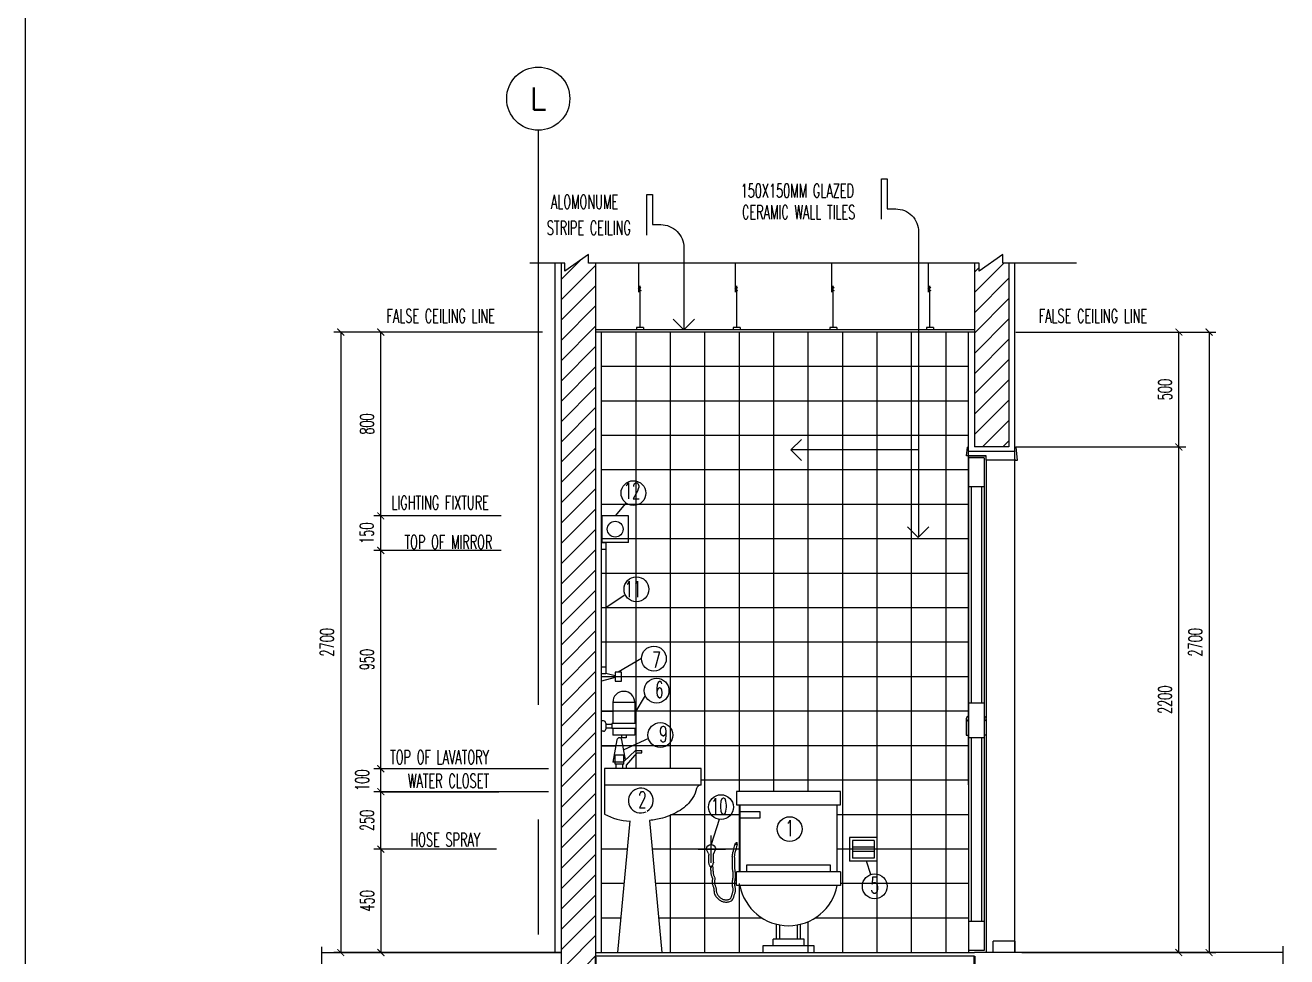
# Model space of a CAD drawing. Extents: x 417646.6 to 417675.4, y 43413.5 to 43433.4.
# Drawn here: x 417646.55 to 417652.05, y 43422.32 to 43426.37 of the extents above; entities that cross this region are included whole.
import ezdxf
from ezdxf.enums import TextEntityAlignment as Align

# ---------------------------------------------------------------- set-up
doc = ezdxf.new("R2010")
doc.units = 0
doc.header["$MEASUREMENT"] = 0
doc.header["$PDMODE"] = 3
doc.header["$PDSIZE"] = 0.1
for name, pattern in [('CENTER2', [1.125, 0.75, -0.125, 0.125, -0.125]), ('CENTERX2', [4, 2.5, -0.5, 0.5, -0.5]), ('DASHED', [0.75, 0.5, -0.25]), ('HIDDEN', [0.375, 0.25, -0.125]), ('HIDDEN2', [0.1875, 0.125, -0.0625])]:
    doc.linetypes.add(name, pattern=pattern)
doc.layers.get('0').update_dxf_attribs({"linetype": 'CONTINUOUS'})
doc.layers.get('DEFPOINTS').update_dxf_attribs({"linetype": 'CONTINUOUS'})
for name, color, linetype in [('2', 2, 'CONTINUOUS'), ('AX', 6, 'CONTINUOUS'), ('AX-CR', 2, 'CONTINUOUS'), ('AX-TXT', 4, 'CONTINUOUS'), ('AXES', 11, 'CENTERX2'), ('AXIS', 11, 'CENTER2'), ('DIM1', 2, 'CONTINUOUS'), ('Dimout', 4, 'CONTINUOUS'), ('DW', 7, 'CONTINUOUS'), ('ELE', 3, 'CONTINUOUS'), ('ELV', 7, 'CONTINUOUS'), ('FIX', 3, 'CONTINUOUS'), ('Hatch', 11, 'CONTINUOUS'), ('K-FUR', 3, 'CONTINUOUS'), ('Plaster', 7, 'CONTINUOUS'), ('SANI', 2, 'CONTINUOUS'), ('SETTING', 3, 'CONTINUOUS'), ('Tile', 5, 'CONTINUOUS'), ('TITLE', 6, 'CONTINUOUS'), ('TXT', 2, 'CONTINUOUS'), ('WALL', 6, 'CONTINUOUS'), ('WallPartition', 2, 'CONTINUOUS'), ('Windows', 9, 'CONTINUOUS')]:
    doc.layers.add(name, color=color, linetype=linetype)
doc.styles.add('ROMANS', font='ROMANS.shx', dxfattribs={"width": 0.6})
doc.dimstyles.new('R50', dxfattribs={"dimscale": 0, "dimtxt": 0.06, "dimasz": 0.03, "dimexe": 0.03, "dimexo": 0.03, "dimgap": 0.03, "dimtad": 1, "dimdec": 0, "dimlfac": 1000, "dimzin": 13, "dimdsep": 46, "dimtxsty": 'ROMANS', "dimblk": 'ARCHTICK', "dimcen": 0.09, "dimclrd": 4, "dimclre": 4, "dimclrt": 2, "dimadec": 0, "dimazin": 0, "dimtfac": 1, "dimtdec": 0, "dimtofl": 0, "dimtmove": 2, "dimatfit": 3, "dimldrblk": 'CLOSEDBLANK', "dimfxl": 0, "dimtolj": 1, "dimtzin": 0, "dimarcsym": 0})

# ---------------------------------------------------------------- blocks, each defined once
blk = doc.blocks.new('AXL')
at = {"layer": 'AX-CR'}
blk.add_circle((-350, 0), 350, dxfattribs=at)
at = {"layer": 'AX-TXT', "style": 'ROMANS'}
blk.add_attdef('AX', text='', height=250, dxfattribs=at).set_placement((-350, 0), align=Align.MIDDLE)
blk = doc.blocks.new('A$C54676CD1')
at = {"layer": 'AXIS', "linetype": 'CENTER2', "ltscale": 10}
for p, q in [((0.1153, 0.1709), (0.1153, 0.29)), ((0.1716, 0.2302), (0.0525, 0.2302))]:
    blk.add_line(p, q, dxfattribs=at)
at = {"layer": 'DIM1', "linetype": 'HIDDEN'}
for points in [[(0.1196, 0.156), (0.1183, 0.1482), (0.1175, 0.142), (0.117, 0.1369), (0.1167, 0.1328), (0.1165, 0.1294), (0.1164, 0.1262), (0.1161, 0.1231), (0.1155, 0.1198), (0.1146, 0.1167), (0.1135, 0.1137), (0.1124, 0.1111), (0.1114, 0.1087), (0.1105, 0.1066), (0.1099, 0.1048), (0.1094, 0.1033), (0.1092, 0.1022), (0.1092, 0.1011), (0.1093, 0.0997), (0.1095, 0.0979), (0.1099, 0.0957), (0.1104, 0.0932), (0.1108, 0.0902), (0.111, 0.0869), (0.1109, 0.0832), (0.1103, 0.0796), (0.1094, 0.0762), (0.1084, 0.0731), (0.1073, 0.0702), (0.1063, 0.0674), (0.1053, 0.0648), (0.1046, 0.0625), (0.104, 0.0602), (0.1036, 0.058), (0.1033, 0.0555), (0.1031, 0.0527), (0.1028, 0.0497), (0.1025, 0.0464), (0.102, 0.0428), (0.1012, 0.039), (0.1, 0.0351), (0.0983, 0.0312), (0.0963, 0.0275), (0.094, 0.0241), (0.0915, 0.0208), (0.0889, 0.0178), (0.0862, 0.0149), (0.0834, 0.0123), (0.0806, 0.01), (0.0778, 0.0079), (0.0749, 0.0061), (0.0719, 0.0045), (0.0689, 0.0032), (0.0658, 0.0022), (0.0627, 0.0014), (0.0595, 0.0008), (0.0563, 0.0004), (0.0529, 0.0001), (0.0494, 0), (0.0458, 0.0001), (0.042, 0.0004), (0.0382, 0.001), (0.0344, 0.0021), (0.0306, 0.0036), (0.0269, 0.0059), (0.0237, 0.0088), (0.0212, 0.012), (0.0194, 0.0153), (0.018, 0.0186), (0.0169, 0.0217), (0.016, 0.0246), (0.0152, 0.0273), (0.0145, 0.0298), (0.0137, 0.0322), (0.0128, 0.0347), (0.0119, 0.0374), (0.011, 0.0402), (0.0102, 0.0433), (0.0095, 0.0465), (0.0091, 0.05), (0.0089, 0.0537), (0.0092, 0.0573), (0.0097, 0.0607), (0.0103, 0.064), (0.011, 0.0671), (0.0116, 0.0702), (0.012, 0.0732), (0.0124, 0.0763), (0.0125, 0.0795), (0.0124, 0.0831), (0.012, 0.087), (0.0115, 0.0913), (0.0109, 0.0959), (0.0102, 0.1007), (0.0096, 0.1057), (0.0092, 0.1108), (0.009, 0.1161), (0.009, 0.1212), (0.0094, 0.1262), (0.0099, 0.1309), (0.0105, 0.1354), (0.0111, 0.1396), (0.0117, 0.1435), (0.0122, 0.1471), (0.0125, 0.1503), (0.0126, 0.1533), (0.0126, 0.1563), (0.0125, 0.1592), (0.0123, 0.1622), (0.012, 0.1652), (0.0118, 0.1684), (0.0116, 0.1717), (0.0115, 0.1752), (0.0116, 0.1787), (0.0118, 0.1822), (0.012, 0.1855), (0.0123, 0.1887), (0.0126, 0.1917), (0.0127, 0.1946), (0.0128, 0.1973), (0.0128, 0.1998), (0.0125, 0.2023), (0.0121, 0.2051), (0.0113, 0.2089), (0.0101, 0.214), (0.0085, 0.2207), (0.0062, 0.2293), (0.0034, 0.2403), (0, 0.254)], [(0.1097, 0.1576), (0.1084, 0.1496), (0.1076, 0.1431), (0.107, 0.1378), (0.1067, 0.1334), (0.1066, 0.1299), (0.1064, 0.127), (0.1062, 0.1244), (0.1057, 0.1221), (0.1051, 0.1197), (0.1042, 0.1174), (0.1032, 0.115), (0.1022, 0.1127), (0.1012, 0.1103), (0.1004, 0.1079), (0.0997, 0.1056), (0.0993, 0.1032), (0.0992, 0.1009), (0.0993, 0.0986), (0.0997, 0.0963), (0.1001, 0.0939), (0.1005, 0.0916), (0.1009, 0.0892), (0.101, 0.0867), (0.1009, 0.0842), (0.1005, 0.0817), (0.0998, 0.0791), (0.099, 0.0764), (0.098, 0.0737), (0.0969, 0.0709), (0.0959, 0.0681), (0.095, 0.0653), (0.0942, 0.0624), (0.0937, 0.0595), (0.0933, 0.0565), (0.0931, 0.0535), (0.0929, 0.0506), (0.0926, 0.0476), (0.0922, 0.0446), (0.0915, 0.0416), (0.0906, 0.0386), (0.0893, 0.0356), (0.0877, 0.0327), (0.0858, 0.0298), (0.0837, 0.0271), (0.0815, 0.0245), (0.0792, 0.0221), (0.0768, 0.0198), (0.0745, 0.0179), (0.0722, 0.0162), (0.0699, 0.0148), (0.0676, 0.0136), (0.0653, 0.0126), (0.063, 0.0118), (0.0605, 0.0112), (0.0579, 0.0107), (0.0552, 0.0103), (0.0523, 0.0101), (0.0493, 0.01), (0.0463, 0.0101), (0.0433, 0.0103), (0.0404, 0.0108), (0.0376, 0.0116), (0.0351, 0.0126), (0.0329, 0.0139), (0.0311, 0.0156), (0.0296, 0.0176), (0.0283, 0.0198), (0.0273, 0.0222), (0.0264, 0.0248), (0.0256, 0.0274), (0.0248, 0.0301), (0.024, 0.0328), (0.0232, 0.0354), (0.0223, 0.038), (0.0214, 0.0405), (0.0206, 0.043), (0.0199, 0.0456), (0.0194, 0.0482), (0.019, 0.0508), (0.019, 0.0535), (0.0192, 0.0562), (0.0196, 0.0591), (0.0201, 0.062), (0.0208, 0.0652), (0.0214, 0.0685), (0.022, 0.0719), (0.0223, 0.0756), (0.0225, 0.0795), (0.0223, 0.0837), (0.022, 0.088), (0.0214, 0.0926), (0.0208, 0.0972), (0.0201, 0.102), (0.0196, 0.1067), (0.0192, 0.1115), (0.019, 0.1162), (0.019, 0.1208), (0.0193, 0.1253), (0.0198, 0.1297), (0.0204, 0.134), (0.021, 0.1381), (0.0216, 0.1421), (0.0221, 0.146), (0.0225, 0.1497), (0.0226, 0.1532), (0.0226, 0.1565), (0.0225, 0.1598), (0.0222, 0.1629), (0.022, 0.166), (0.0217, 0.1691), (0.0216, 0.1721), (0.0215, 0.1752), (0.0216, 0.1783), (0.0217, 0.1815), (0.022, 0.1846), (0.0223, 0.1878), (0.0225, 0.191), (0.0227, 0.1942), (0.0228, 0.1973), (0.0227, 0.2004), (0.0225, 0.2035), (0.0219, 0.2069), (0.0211, 0.2111), (0.0199, 0.2163), (0.0182, 0.2231), (0.0159, 0.2318), (0.0131, 0.2428), (0.0097, 0.2564)]]:
    blk.add_lwpolyline(points, dxfattribs=at)
at = {"layer": 'DIM1'}
blk.add_circle((0.0046, 0.2544), 0.00364, dxfattribs=at)
at = {"layer": 'SETTING'}
for p, q in [((0.1037, 0.2112), (0.0958, 0.229)), ((0.1268, 0.2112), (0.1347, 0.229)), ((0.1053, 0.1733), (0.1053, 0.2039)), ((0.1067, 0.1648), (0.1058, 0.1685)), ((0.1089, 0.1585), (0.1067, 0.1648)), ((0.124, 0.1658), (0.1247, 0.1685)), ((0.1253, 0.1733), (0.1253, 0.2039)), ((0.1144, 0.1503), (0.1089, 0.1585)), ((0.1147, 0.1503), (0.1205, 0.1567)), ((0.1223, 0.1606), (0.1235, 0.1639))]:
    blk.add_line(p, q, dxfattribs=at)
for centre, radius, start, end in [((0.1153, 0.2302), 0.02, 4.7712, 175.2288), ((0.1013, 0.2314), 0.006, 175.2288, 203.9684), ((0.1292, 0.2314), 0.006, 336.0316, 4.7712), ((0.0873, 0.2039), 0.018, 0, 23.9684), ((0.0973, 0.206), 0.008, 0, 23.9684), ((0.1253, 0.1733), 0.02, 180, 193.7048), ((0.1046, 0.1705), 0.02, 340.7517, 346.2952), ((0.1053, 0.1733), 0.02, 346.2952, 0), ((0.1433, 0.2039), 0.018, 156.0316, 180), ((0.1333, 0.206), 0.008, 156.0316, 180), ((0.1034, 0.1672), 0.02, 328.3138, 340.7517)]:
    blk.add_arc(centre, radius, start, end, dxfattribs=at)
blk = doc.blocks.new('Fix')
at = {"layer": 'FIX'}
for p, q in [((-0.2122, 0.6428), (-0.2122, 0.3506)), ((-0.2122, 0.6136), (-0.1246, 0.6136)), ((-0.1246, 0.6136), (-0.1246, 0.5843)), ((0.2122, 0.3506), (0.2122, 0.6428)), ((-0.1246, 0.5843), (-0.2122, 0.5843)), ((-0.2268, 0.2922), (-0.2268, 0.3506)), ((0.2268, 0.3506), (-0.2268, 0.3506)), ((-0.183, 0.3798), (-0.183, 0.3506)), ((0.183, 0.3798), (-0.183, 0.3798)), ((0.183, 0.3506), (0.183, 0.3798)), ((0.2268, 0.3506), (0.2268, 0.2922)), ((0.2268, 0.2922), (-0.2268, 0.2922)), ((-0.052, 0.0584), (-0.052, 0.1232)), ((-0.0382, 0.0584), (-0.0382, 0.1203)), ((0.0382, 0.0584), (0.0382, 0.1203)), ((0.052, 0.0584), (0.052, 0.1232)), ((0.0674, 0.0584), (-0.0674, 0.0584)), ((-0.0674, 0.0292), (-0.0674, 0.0584)), ((0.0674, 0.0292), (0.0674, 0.0584))]:
    blk.add_line(p, q, dxfattribs=at)
for points in [[(0.2268, 0.6428), (0.2268, 0.7012), (-0.2268, 0.7012), (-0.2268, 0.6428)], [(0.1117, 0), (0.1117, 0.0292), (-0.1117, 0.0292), (-0.1117, 0)]]:
    blk.add_lwpolyline(points, close=True, dxfattribs=at)
blk.add_arc((0, 0.333), 0.2161, 190.8887, 349.1113, dxfattribs=at)
blk = doc.blocks.new('A$C24F356C9')
at = {"layer": 'SANI'}
for p, q in [((0, 0.1021), (0.12, 0.1021)), ((0, 0.1021), (0, 0)), ((0.0128, 0.0893), (0.1072, 0.0893)), ((0.0128, 0.0893), (0.0128, 0.0128)), ((0.0128, 0.0606), (0.1072, 0.0606)), ((0.1072, 0.0893), (0.1072, 0.0128)), ((0.12, 0.1021), (0.12, 0)), ((0, 0), (0.12, 0)), ((0.0128, 0.0414), (0.1072, 0.0414)), ((0.0128, 0.0128), (0.1072, 0.0128))]:
    blk.add_line(p, q, dxfattribs=at)
blk = doc.blocks.new('_ARCHTICK')
at = {"color": 0, "linetype": 'ByBlock', "const_width": 0.15}
blk.add_lwpolyline([(-0.5, -0.5), (0.5, 0.5)], dxfattribs=at)
blk = doc.blocks.new('*D56')
at = {"layer": 'DEFPOINTS', "color": 0}
for p in [(417648.1025, 43425.0397), (417647.9282, 43422.3397), (417648.1032, 43422.3397)]:
    blk.add_point(p, dxfattribs=at)
at = {"layer": 'Dimout', "color": 4, "lineweight": -2}
for p, q in [((417648.0725, 43425.0397), (417647.8982, 43425.0397)), ((417647.9282, 43425.0397), (417647.9282, 43422.3397)), ((417648.0732, 43422.3397), (417647.8982, 43422.3397))]:
    blk.add_line(p, q, dxfattribs=at)
at = {"layer": 'Dimout', "color": 4, "lineweight": -2, "xscale": 0.03, "yscale": 0.03, "zscale": 0.03}
for p, rotation in [((417647.9282, 43425.0397), 90), ((417647.9282, 43422.3397), 270)]:
    blk.add_blockref('_ARCHTICK', p, dxfattribs=dict(at, rotation=rotation))
at = {"layer": 'Dimout', "color": 2, "insert": (417647.8682, 43423.6897), "char_height": 0.06, "attachment_point": 5, "rotation": 90, "style": 'ROMANS'}
blk.add_mtext('\\A1;2700', dxfattribs=at)
blk = doc.blocks.new('_ClosedBlank')
at = {"color": 0, "linetype": 'ByBlock', "lineweight": -2}
for p, q in [((-1, 0.17), (0, 0)), ((-1, 0.17), (-1, -0.17)), ((0, 0), (-1, -0.17))]:
    blk.add_line(p, q, dxfattribs=at)
blk = doc.blocks.new('*D57')
at = {"layer": 'DEFPOINTS', "color": 0}
for p in [(417648.1025, 43424.0897), (417648.6563, 43424.0897), (417648.8623, 43423.1397)]:
    blk.add_point(p, dxfattribs=at)
at = {"layer": 'Dimout', "color": 4, "lineweight": -2}
for p, q in [((417648.6263, 43424.0897), (417648.0725, 43424.0897)), ((417648.1025, 43423.1397), (417648.1025, 43424.0897)), ((417648.8323, 43423.1397), (417648.0725, 43423.1397))]:
    blk.add_line(p, q, dxfattribs=at)
at = {"layer": 'Dimout', "color": 4, "lineweight": -2, "xscale": 0.03, "yscale": 0.03, "zscale": 0.03}
for p, rotation in [((417648.1025, 43424.0897), 90), ((417648.1025, 43423.1397), 270)]:
    blk.add_blockref('_ARCHTICK', p, dxfattribs=dict(at, rotation=rotation))
at = {"layer": 'Dimout', "color": 2, "insert": (417648.0425, 43423.6147), "char_height": 0.06, "attachment_point": 5, "rotation": 90, "style": 'ROMANS'}
blk.add_mtext('\\A1;950', dxfattribs=at)
blk = doc.blocks.new('*D58')
at = {"layer": 'DEFPOINTS', "color": 0}
for p in [(417648.1025, 43423.1397), (417648.8623, 43423.1397), (417648.8623, 43423.0397)]:
    blk.add_point(p, dxfattribs=at)
at = {"layer": 'Dimout', "color": 4, "lineweight": -2}
for p, q in [((417648.8323, 43423.1397), (417648.0725, 43423.1397)), ((417648.1025, 43423.0397), (417648.1025, 43423.1397)), ((417648.8323, 43423.0397), (417648.0725, 43423.0397))]:
    blk.add_line(p, q, dxfattribs=at)
at = {"layer": 'Dimout', "color": 4, "lineweight": -2, "xscale": 0.03, "yscale": 0.03, "zscale": 0.03}
for p, rotation in [((417648.1025, 43423.1397), 90), ((417648.1025, 43423.0397), 270)]:
    blk.add_blockref('_ARCHTICK', p, dxfattribs=dict(at, rotation=rotation))
at = {"layer": 'Dimout', "color": 2, "insert": (417648.0217, 43423.0897), "char_height": 0.06, "attachment_point": 5, "rotation": 90, "style": 'ROMANS'}
blk.add_mtext('\\A1;100', dxfattribs=at)
blk = doc.blocks.new('*D59')
at = {"layer": 'DEFPOINTS', "color": 0}
for p in [(417648.1025, 43423.0397), (417648.1025, 43423.0397), (417648.6363, 43422.7897)]:
    blk.add_point(p, dxfattribs=at)
at = {"layer": 'Dimout', "color": 4, "lineweight": -2}
for p, q in [((417648.1025, 43422.7897), (417648.1025, 43423.0397)), ((417648.6063, 43422.7897), (417648.0725, 43422.7897))]:
    blk.add_line(p, q, dxfattribs=at)
at = {"layer": 'Dimout', "color": 4, "lineweight": -2, "xscale": 0.03, "yscale": 0.03, "zscale": 0.03}
for p, rotation in [((417648.1025, 43423.0397), 90), ((417648.1025, 43422.7897), 270)]:
    blk.add_blockref('_ARCHTICK', p, dxfattribs=dict(at, rotation=rotation))
at = {"layer": 'Dimout', "color": 2, "insert": (417648.0425, 43422.9147), "char_height": 0.06, "attachment_point": 5, "rotation": 90, "style": 'ROMANS'}
blk.add_mtext('\\A1;250', dxfattribs=at)
blk = doc.blocks.new('*D60')
at = {"layer": 'DEFPOINTS', "color": 0}
for p in [(417648.1032, 43422.7897), (417648.1032, 43422.3397), (417648.6163, 43422.3397)]:
    blk.add_point(p, dxfattribs=at)
at = {"layer": 'Dimout', "color": 4, "lineweight": -2}
for p, q in [((417648.1032, 43422.7897), (417648.1032, 43422.3397)), ((417648.5863, 43422.3397), (417648.0732, 43422.3397))]:
    blk.add_line(p, q, dxfattribs=at)
at = {"layer": 'Dimout', "color": 4, "lineweight": -2, "xscale": 0.03, "yscale": 0.03, "zscale": 0.03}
for p, rotation in [((417648.1032, 43422.7897), 90), ((417648.1032, 43422.3397), 270)]:
    blk.add_blockref('_ARCHTICK', p, dxfattribs=dict(at, rotation=rotation))
at = {"layer": 'Dimout', "color": 2, "insert": (417648.0432, 43422.5647), "char_height": 0.06, "attachment_point": 5, "rotation": 90, "style": 'ROMANS'}
blk.add_mtext('\\A1;450', dxfattribs=at)
blk = doc.blocks.new('*D61')
at = {"layer": 'DEFPOINTS', "color": 0}
for p in [(417648.1025, 43425.0397), (417648.8363, 43425.0397), (417648.6563, 43424.2397)]:
    blk.add_point(p, dxfattribs=at)
at = {"layer": 'Dimout', "color": 4, "lineweight": -2}
for p, q in [((417648.8063, 43425.0397), (417648.0725, 43425.0397)), ((417648.1025, 43424.2397), (417648.1025, 43425.0397)), ((417648.6263, 43424.2397), (417648.0725, 43424.2397))]:
    blk.add_line(p, q, dxfattribs=at)
at = {"layer": 'Dimout', "color": 4, "lineweight": -2, "xscale": 0.03, "yscale": 0.03, "zscale": 0.03}
for p, rotation in [((417648.1025, 43425.0397), 90), ((417648.1025, 43424.2397), 270)]:
    blk.add_blockref('_ARCHTICK', p, dxfattribs=dict(at, rotation=rotation))
at = {"layer": 'Dimout', "color": 2, "insert": (417648.0425, 43424.6397), "char_height": 0.06, "attachment_point": 5, "rotation": 90, "style": 'ROMANS'}
blk.add_mtext('\\A1;800', dxfattribs=at)
blk = doc.blocks.new('*D62')
at = {"layer": 'DEFPOINTS', "color": 0}
for p in [(417648.1025, 43424.2397), (417648.6563, 43424.2397), (417648.6563, 43424.0897)]:
    blk.add_point(p, dxfattribs=at)
at = {"layer": 'Dimout', "color": 4, "lineweight": -2}
for p, q in [((417648.6263, 43424.2397), (417648.0725, 43424.2397)), ((417648.1025, 43424.0897), (417648.1025, 43424.2397)), ((417648.6263, 43424.0897), (417648.0725, 43424.0897))]:
    blk.add_line(p, q, dxfattribs=at)
at = {"layer": 'Dimout', "color": 4, "lineweight": -2, "xscale": 0.03, "yscale": 0.03, "zscale": 0.03}
for p, rotation in [((417648.1025, 43424.2397), 90), ((417648.1025, 43424.0897), 270)]:
    blk.add_blockref('_ARCHTICK', p, dxfattribs=dict(at, rotation=rotation))
at = {"layer": 'Dimout', "color": 2, "insert": (417648.0415, 43424.1647), "char_height": 0.06, "attachment_point": 5, "rotation": 90, "style": 'ROMANS'}
blk.add_mtext('\\A1;150', dxfattribs=at)
blk = doc.blocks.new('*D63')
at = {"layer": '2', "color": 4, "lineweight": -2}
for p, q in [((417650.8683, 43424.5397), (417651.6079, 43424.5397)), ((417651.5779, 43422.3397), (417651.5779, 43424.5397)), ((417650.8943, 43422.3397), (417651.6079, 43422.3397))]:
    blk.add_line(p, q, dxfattribs=at)
at = {"layer": 'DEFPOINTS', "color": 0}
for p in [(417650.8383, 43424.5397), (417651.5779, 43424.5397), (417650.8643, 43422.3397)]:
    blk.add_point(p, dxfattribs=at)
at = {"layer": '2', "color": 4, "lineweight": -2, "xscale": 0.03, "yscale": 0.03, "zscale": 0.03}
for p, rotation in [((417651.5779, 43424.5397), 90), ((417651.5779, 43422.3397), 270)]:
    blk.add_blockref('_ARCHTICK', p, dxfattribs=dict(at, rotation=rotation))
at = {"layer": '2', "color": 2, "insert": (417651.5179, 43423.4397), "char_height": 0.06, "attachment_point": 5, "rotation": 90, "style": 'ROMANS'}
blk.add_mtext('\\A1;2200', dxfattribs=at)
blk = doc.blocks.new('*D64')
at = {"layer": '2', "color": 4, "lineweight": -2}
for p, q in [((417650.8683, 43425.0397), (417651.6079, 43425.0397)), ((417651.5779, 43424.5397), (417651.5779, 43425.0397)), ((417650.8943, 43424.5397), (417651.6079, 43424.5397))]:
    blk.add_line(p, q, dxfattribs=at)
at = {"layer": 'DEFPOINTS', "color": 0}
for p in [(417650.8383, 43425.0397), (417651.5779, 43425.0397), (417650.8643, 43424.5397)]:
    blk.add_point(p, dxfattribs=at)
at = {"layer": '2', "color": 4, "lineweight": -2, "xscale": 0.03, "yscale": 0.03, "zscale": 0.03}
for p, rotation in [((417651.5779, 43425.0397), 90), ((417651.5779, 43424.5397), 270)]:
    blk.add_blockref('_ARCHTICK', p, dxfattribs=dict(at, rotation=rotation))
at = {"layer": '2', "color": 2, "insert": (417651.5179, 43424.7897), "char_height": 0.06, "attachment_point": 5, "rotation": 90, "style": 'ROMANS'}
blk.add_mtext('\\A1;500', dxfattribs=at)
blk = doc.blocks.new('*D65')
at = {"layer": '2', "color": 4, "lineweight": -2}
for p, q in [((417651.6079, 43425.0397), (417651.7397, 43425.0397)), ((417651.7097, 43425.0397), (417651.7097, 43422.3397)), ((417651.6079, 43422.3397), (417651.7397, 43422.3397))]:
    blk.add_line(p, q, dxfattribs=at)
at = {"layer": 'DEFPOINTS', "color": 0}
for p in [(417651.5779, 43425.0397), (417651.5779, 43422.3397), (417651.7097, 43422.3397)]:
    blk.add_point(p, dxfattribs=at)
at = {"layer": '2', "color": 4, "lineweight": -2, "xscale": 0.03, "yscale": 0.03, "zscale": 0.03}
for p, rotation in [((417651.7097, 43425.0397), 90), ((417651.7097, 43422.3397), 270)]:
    blk.add_blockref('_ARCHTICK', p, dxfattribs=dict(at, rotation=rotation))
at = {"layer": '2', "color": 2, "insert": (417651.6497, 43423.6897), "char_height": 0.06, "attachment_point": 5, "rotation": 90, "style": 'ROMANS'}
blk.add_mtext('\\A1;2700', dxfattribs=at)
blk = doc.blocks.new('GAN')
for p, q in [((-0.0212, 0.1644), (-0.0212, 0.29)), ((-0.0155, 0.01), (-0.0155, 0.1918)), ((0, 0.01), (-0.031, 0.01)), ((-0.031, 0.01), (-0.031, 0)), ((0, 0.01), (0, 0))]:
    blk.add_line(p, q)
blk.add_lwpolyline([(-0.0118, 0.184), (-0.024, 0.1754), (-0.0113, 0.1703)])
blk = doc.blocks.new('walling')
at = {"layer": 'ELV'}
blk.add_line((0.1363, -1.1797), (-0.4198, -1.1797), dxfattribs=at)
blk.add_lwpolyline([(-0.025, -0.176), (-0.025, 0), (0, 0), (0, -0.1306), (0.0363, -0.1306, -0.414214), (0.1363, -0.2306), (0.1363, -1.5582)], format="xyb", dxfattribs=at)
at = {"layer": 'WALL'}
for p, q in [((-0.4198, -1.1797), (-0.3736, -1.1334)), ((-0.4198, -1.1797), (-0.3736, -1.2259)), ((0.1345, -1.56), (0.0882, -1.5137)), ((0.1345, -1.56), (0.1808, -1.5137))]:
    blk.add_line(p, q, dxfattribs=at)
at = {"layer": 'TXT', "style": 'ROMANS', "width": 0.6}
for s, p in [('150X150MM GLAZED', (-0.639, -0.0816)), ('CERAMIC WALL TILES', (-0.6331, -0.1746))]:
    blk.add_text(s, height=0.06, dxfattribs=at).set_placement(p)
blk = doc.blocks.new('ceil')
at = {"layer": 'ELV'}
blk.add_lwpolyline([(-0.1613, 0.4121), (-0.1613, 0.5881), (-0.1363, 0.5881), (-0.1363, 0.4575), (-0.1, 0.4575, -0.414214), (0, 0.3575), (0, 0)], format="xyb", dxfattribs=at)
at = {"layer": 'WALL'}
blk.add_lwpolyline([(0.0463, 0.0463), (0, 0), (-0.0463, 0.0463)], dxfattribs=at)
at = {"layer": 'TXT', "style": 'ROMANS', "width": 0.6}
for s, p in [('ALOMONUME', (-0.5788, 0.5268)), (' STRIPE CEILING', (-0.6209, 0.4135))]:
    blk.add_text(s, height=0.06, dxfattribs=at).set_placement(p)

msp = doc.modelspace()

# ---------------------------------------------------------------- hatches: boundary and pattern name
at = {"layer": 'Hatch'}
h = msp.add_hatch(dxfattribs=at)
h.set_pattern_fill('ANSI31', color=256, scale=0.5, style=0)
h.set_pattern_definition([(45, (-141.40873, -81.0349), (-0.044194173824, 0.044194173824), [])])
h.paths.add_polyline_path([(417650.8383, 43425.3397), (417650.8119, 43425.3397), (417650.8119, 43425.3769), (417650.7089, 43425.3041), (417650.7089, 43425.3397), (417650.6883, 43425.3397), (417650.6883, 43424.5397), (417650.8383, 43424.5397)])
h.paths.add_polyline_path([(417649.0383, 43425.3397), (417649.0075, 43425.3397), (417649.0075, 43425.3769), (417648.9045, 43425.3041), (417648.9045, 43425.3397), (417648.8883, 43425.3397), (417648.8883, 43422.2847), (417648.8887, 43422.2847), (417649.0383, 43422.2847), (417649.0383, 43422.3197)])

# ---------------------------------------------------------------- linework, layer by layer
for p, q in [((417650.6883, 43425.0497), (417649.0383, 43425.0497)), ((417650.6883, 43425.0397), (417649.0383, 43425.0397))]:
    msp.add_line(p, q)
at = {"layer": '2'}
for p, q in [((417649.066, 43424.1918), (417649.0643, 43424.1918)), ((417649.1234, 43423.5371), (417649.0643, 43423.52)), ((417649.1234, 43423.5436), (417649.0824, 43423.5546)), ((417649.1128, 43423.3898), (417649.0643, 43423.3898)), ((417649.1257, 43423.2398), (417649.0643, 43423.2398)), ((417650.7701, 43422.3397), (417650.7701, 43422.3897)), ((417650.8643, 43422.3897), (417650.7701, 43422.3897)), ((417650.8643, 43422.3897), (417650.8643, 43422.3397)), ((417648.8883, 43422.3397), (417648.5045, 43422.3397))]:
    msp.add_line(p, q, dxfattribs=at)
at = {"layer": 'AXES'}
msp.add_line((417648.7883, 43425.918), (417648.7883, 43421.4641), dxfattribs=at)
at = {"layer": 'AXIS'}
msp.add_line((417648.1025, 43423.0397), (417648.6163, 43423.0397), dxfattribs=at)
at = {"layer": 'DW'}
for p, q in [((417649.1678, 43424.2931), (417649.1235, 43424.2398)), ((417649.1624, 43423.8928), (417649.0824, 43423.84)), ((417649.2539, 43423.4586), (417649.2087, 43423.3826)), ((417649.268, 43423.2716), (417649.1608, 43423.2217)), ((417649.5755, 43422.9194), (417649.541, 43422.8097)), ((417650.2368, 43422.6793), (417650.2175, 43422.7377))]:
    msp.add_line(p, q, dxfattribs=at)
at = {"layer": 'ELE'}
msp.add_line((417649.238, 43423.6189), (417649.1368, 43423.5595), dxfattribs=at)
msp.add_lwpolyline([(417651.1323, 43425.3397), (417650.8119, 43425.3397), (417650.8119, 43425.3769), (417650.7089, 43425.3041), (417650.7089, 43425.3397), (417649.0075, 43425.3397), (417649.0075, 43425.3769), (417648.9045, 43425.3041), (417648.9045, 43425.3397), (417648.751, 43425.3397)], dxfattribs=at)
at = {"layer": 'FIX'}
msp.add_lwpolyline([(417649.1234, 43423.52), (417649.1502, 43423.52), (417649.1502, 43423.5595), (417649.1234, 43423.5595)], close=True, dxfattribs=at)
at = {"layer": 'FIX', "color": 2}
for centre in [(417649.203, 43424.339), (417649.2158, 43423.9205), (417649.2919, 43423.6189), (417649.3036, 43423.4795), (417649.32, 43423.2862), (417649.5843, 43422.9726), (417649.8834, 43422.8767), (417650.2537, 43422.628)]:
    msp.add_circle(centre, 0.054, dxfattribs=at)
msp.add_arc((417649.2348, 43423.001), 0.054, 301.6669, 296.287, dxfattribs=at)
at = {"layer": 'Plaster'}
for p, q in [((417648.8623, 43422.3397), (417648.8623, 43425.3397)), ((417650.8643, 43422.3397), (417650.8643, 43425.3397)), ((417649.0643, 43422.3397), (417649.0643, 43425.0397)), ((417650.6623, 43423.0698), (417650.6623, 43425.0397)), ((417650.6623, 43424.5014), (417650.7387, 43424.5014)), ((417647.8439, 43422.3397), (417648.8883, 43422.3397)), ((417649.0383, 43422.3397), (417650.6883, 43422.3397)), ((417649.0383, 43422.3248), (417650.6883, 43422.3248)), ((417652.0314, 43422.3397), (417650.6883, 43422.3397))]:
    msp.add_line(p, q, dxfattribs=at)
at = {"layer": 'SANI'}
for p, q in [((417649.066, 43424.1247), (417649.066, 43424.2398)), ((417649.1811, 43424.2398), (417649.066, 43424.2398)), ((417649.1811, 43424.1247), (417649.1811, 43424.2398)), ((417649.0824, 43424.1222), (417649.0643, 43424.1222)), ((417649.0824, 43424.0934), (417649.0643, 43424.0934)), ((417649.1811, 43424.1247), (417649.066, 43424.1247)), ((417649.0824, 43424.1222), (417649.0824, 43423.5525)), ((417649.0824, 43423.5812), (417649.0643, 43423.5812)), ((417649.0824, 43423.5525), (417649.0643, 43423.5525)), ((417649.2087, 43423.4281), (417649.1128, 43423.4281)), ((417649.1128, 43423.4281), (417649.1128, 43423.3371)), ((417649.2087, 43423.4281), (417649.2087, 43423.3371)), ((417649.0728, 43423.3474), (417649.0671, 43423.3474)), ((417649.0824, 43423.3378), (417649.0824, 43423.3124)), ((417649.109, 43423.3319), (417649.0824, 43423.3319)), ((417649.109, 43423.3166), (417649.0824, 43423.3166)), ((417649.2126, 43423.3371), (417649.109, 43423.3371)), ((417649.109, 43423.3371), (417649.109, 43423.3141)), ((417649.2126, 43423.3141), (417649.109, 43423.3141)), ((417649.1128, 43423.3141), (417649.1128, 43423.2857)), ((417649.2087, 43423.3141), (417649.2087, 43423.2857)), ((417649.2126, 43423.3371), (417649.2126, 43423.3141)), ((417649.0728, 43423.3029), (417649.0671, 43423.3029)), ((417649.2087, 43423.2857), (417649.1128, 43423.2857)), ((417649.1303, 43423.2651), (417649.1128, 43423.1689)), ((417649.1502, 43423.2857), (417649.1502, 43423.2742)), ((417649.1713, 43423.2742), (417649.1502, 43423.2742)), ((417649.1687, 43423.1784), (417649.1529, 43423.2651)), ((417649.1713, 43423.2857), (417649.1713, 43423.2742)), ((417649.2117, 43423.2196), (417649.1615, 43423.1715)), ((417649.1726, 43423.1554), (417649.2192, 43423.2086)), ((417649.2117, 43423.2196), (417649.2388, 43423.2196)), ((417649.2192, 43423.2086), (417649.2388, 43423.2086)), ((417649.2388, 43423.2086), (417649.2388, 43423.2196)), ((417649.1615, 43423.1689), (417649.1128, 43423.1689)), ((417649.1231, 43423.1601), (417649.1231, 43423.1985)), ((417649.1279, 43423.1401), (417649.1279, 43423.1601)), ((417649.1567, 43423.1401), (417649.1567, 43423.1602)), ((417649.1615, 43423.1602), (417649.1615, 43423.1985)), ((417649.1727, 43423.1401), (417649.1726, 43423.1554)), ((417649.4979, 43423.1291), (417649.4979, 43423.1401))]:
    msp.add_line(p, q, dxfattribs=at)
at = {"layer": 'SANI', "linetype": 'Continuous'}
for p, q in [((417649.0771, 43423.1401), (417649.0771, 43422.9424)), ((417649.4979, 43423.1401), (417649.0771, 43423.1401)), ((417649.4979, 43423.0682), (417649.4979, 43423.1398)), ((417649.4979, 43423.0682), (417649.0771, 43423.0682)), ((417649.187, 43422.9122), (417649.1331, 43422.3398)), ((417649.2725, 43422.9145), (417649.3266, 43422.3398))]:
    msp.add_line(p, q, dxfattribs=at)
at = {"layer": 'SANI', "linetype": 'DASHED'}
msp.add_lwpolyline([(417649.1615, 43423.1985), (417649.1231, 43423.1985)], dxfattribs=at)
msp.add_lwpolyline([(417649.1615, 43423.1602), (417649.1231, 43423.1601, 0.499277)], format="xyb", dxfattribs=at)
at = {"layer": 'SANI', "linetype": 'Continuous'}
msp.add_lwpolyline([(417649.4963, 43423.0683, 0.355712), (417649.4773, 43423.0532, -0.103437), (417649.462, 43423.0139, -0.107169), (417649.4058, 43422.9585, -0.077294), (417649.3292, 43422.9251, -0.037007), (417649.2725, 43422.9145, -0.037007)], format="xyb", dxfattribs=at)
at = {"layer": 'SANI'}
msp.add_circle((417649.1235, 43424.1822), 0.0344, dxfattribs=at)
for centre, radius, start, end in [((417649.1608, 43423.4281), 0.0479, 0, 180), ((417649.0728, 43423.3378), 0.00959, 0, 90), ((417649.0728, 43423.3124), 0.00959, 270, 0), ((417649.1416, 43423.2629), 0.0115, 9.5273, 170.4727)]:
    msp.add_arc(centre, radius, start, end, dxfattribs=at)
at = {"layer": 'SANI', "linetype": 'Continuous'}
msp.add_arc((417649.1932, 43423.149), 0.237, 240.6758, 268.5004, dxfattribs=at)
at = {"layer": 'Tile'}
for p, q in [((417649.2143, 43423.1401), (417649.2143, 43425.0397)), ((417649.3643, 43423.1401), (417649.3643, 43425.0397)), ((417649.5143, 43422.3397), (417649.5143, 43425.0397)), ((417649.6643, 43423.041), (417649.6643, 43425.0397)), ((417649.8143, 43423.041), (417649.8143, 43425.0397)), ((417649.9643, 43423.041), (417649.9643, 43425.0397)), ((417650.1143, 43422.3397), (417650.1143, 43425.0397)), ((417650.2643, 43422.3397), (417650.2643, 43425.0397)), ((417650.4143, 43422.3397), (417650.4143, 43425.0397)), ((417650.5643, 43422.3397), (417650.5643, 43425.0397)), ((417650.6623, 43424.8897), (417649.0643, 43424.8897)), ((417650.6623, 43424.7397), (417649.0643, 43424.7397)), ((417650.6623, 43424.5897), (417649.0643, 43424.5897)), ((417650.6623, 43424.4397), (417649.0643, 43424.4397)), ((417650.6623, 43424.2897), (417649.0643, 43424.2897)), ((417649.0643, 43424.1922), (417649.066, 43424.1922)), ((417649.0643, 43424.1918), (417649.066, 43424.1918)), ((417649.0643, 43424.1918), (417649.066, 43424.1918)), ((417650.6623, 43424.1397), (417649.0643, 43424.1397)), ((417650.6623, 43423.9897), (417649.0643, 43423.9897)), ((417650.6623, 43423.8397), (417649.0643, 43423.8397)), ((417650.6623, 43423.6897), (417649.0643, 43423.6897)), ((417650.6623, 43423.5397), (417649.0643, 43423.5397)), ((417649.0643, 43423.3898), (417649.1128, 43423.3898)), ((417650.6623, 43423.3897), (417649.0643, 43423.3897)), ((417649.0643, 43423.2398), (417649.1257, 43423.2398)), ((417650.6623, 43423.2397), (417649.0643, 43423.2397)), ((417650.6623, 43423.0897), (417649.4979, 43423.0897)), ((417649.2143, 43422.9511), (417649.2143, 43422.9526)), ((417649.3643, 43422.3397), (417649.3643, 43422.9397)), ((417649.6662, 43422.9397), (417649.3643, 43422.9397)), ((417649.6643, 43422.6904), (417649.6643, 43422.9825)), ((417650.6623, 43422.9397), (417650.0907, 43422.9397)), ((417649.1755, 43422.7897), (417649.0643, 43422.7897)), ((417649.6662, 43422.7897), (417649.2842, 43422.7897)), ((417650.6623, 43422.7897), (417650.0907, 43422.7897)), ((417649.1613, 43422.6397), (417649.0643, 43422.6397)), ((417649.6516, 43422.6397), (417649.2983, 43422.6397)), ((417649.6643, 43422.3397), (417649.6643, 43422.6397)), ((417650.6623, 43422.6397), (417650.1053, 43422.6397)), ((417649.1472, 43422.4897), (417649.0643, 43422.4897)), ((417649.7634, 43422.4897), (417649.3125, 43422.4897)), ((417650.6623, 43422.4897), (417649.9934, 43422.4897)), ((417649.9643, 43422.3397), (417649.9643, 43422.4744))]:
    msp.add_line(p, q, dxfattribs=at)
at = {"layer": 'TITLE'}
msp.add_line((417646.5542, 43433.42), (417646.5542, 43413.495), dxfattribs=at)
at = {"layer": 'WALL'}
for p, q in [((417648.8883, 43425.3397), (417648.8883, 43422.2847)), ((417649.0383, 43425.3397), (417649.0383, 43422.2847)), ((417650.6883, 43425.3397), (417650.6883, 43424.5397)), ((417650.8383, 43425.3397), (417650.8383, 43424.5397)), ((417650.8383, 43424.5397), (417650.6883, 43424.5397))]:
    msp.add_line(p, q, dxfattribs=at)
at = {"layer": 'WallPartition', "linetype": 'HIDDEN2', "const_width": 0.01}
for points in [[(417649.0383, 43422.2297), (417650.6883, 43422.2347), (417650.6882, 43422.3247)], [(417649.0383, 43422.2297), (417649.0383, 43422.3197)]]:
    msp.add_lwpolyline(points, dxfattribs=at)
at = {"layer": 'Windows'}
for p, q in [((417650.6532, 43424.5014), (417650.6577, 43424.5384)), ((417650.6623, 43424.5384), (417650.6577, 43424.5384)), ((417650.8643, 43424.5384), (417650.8689, 43424.5384)), ((417650.8757, 43424.4828), (417650.8689, 43424.5384)), ((417650.7387, 43424.5014), (417650.6532, 43424.5014)), ((417650.8643, 43424.5201), (417650.6623, 43424.5201)), ((417650.7296, 43424.4921), (417650.6623, 43424.4921)), ((417650.6623, 43424.4921), (417650.6623, 43422.3397)), ((417650.7296, 43424.4921), (417650.7296, 43422.349)), ((417650.7387, 43424.4828), (417650.7387, 43424.5014)), ((417650.8683, 43424.4828), (417650.7387, 43424.4828)), ((417650.7387, 43424.4828), (417650.7387, 43423.3615)), ((417650.8643, 43424.4828), (417650.8757, 43424.4828)), ((417650.7296, 43424.3668), (417650.6623, 43424.3668)), ((417650.6734, 43424.3668), (417650.6734, 43423.4252)), ((417650.7185, 43424.3668), (417650.7185, 43423.4252)), ((417650.7296, 43423.4252), (417650.6623, 43423.4252)), ((417650.6524, 43423.3577), (417650.6524, 43423.285)), ((417650.7395, 43423.3577), (417650.7395, 43423.285)), ((417650.6524, 43423.285), (417650.6623, 43423.285)), ((417650.7296, 43423.2741), (417650.6623, 43423.2741)), ((417650.6734, 43423.2741), (417650.6734, 43422.4744)), ((417650.7185, 43423.2741), (417650.7185, 43422.4744)), ((417650.7395, 43423.285), (417650.7296, 43423.285)), ((417650.7387, 43423.285), (417650.7387, 43422.3397)), ((417650.7296, 43422.4744), (417650.6623, 43422.4744)), ((417650.7296, 43422.349), (417650.6623, 43422.349))]:
    msp.add_line(p, q, dxfattribs=at)
for points in [[(417647.8439, 43422.364), (417647.8439, 43422.235), (417647.8665, 43422.235), (417647.8274, 43422.2025), (417647.8439, 43422.2025), (417647.8439, 43422.0677)], [(417652.0314, 43422.3669), (417652.0314, 43422.2378), (417652.0089, 43422.2378), (417652.048, 43422.2054), (417652.0314, 43422.2054), (417652.0314, 43422.0706)]]:
    msp.add_lwpolyline(points, dxfattribs=at)
for centre, start, end in [((417650.6623, 43423.3577), 90, 270), ((417650.7296, 43423.3577), 270, 90)]:
    msp.add_arc(centre, 0.00989, start, end, dxfattribs=at)

# ---------------------------------------------------------------- block references
for p in [(417649.2471, 43425.0497), (417649.6679, 43425.0497), (417650.0887, 43425.0497), (417650.5095, 43425.0497)]:
    msp.add_blockref('GAN', p)
at = {"layer": 'AX', "xscale": 0.0003928571428904044, "yscale": 0.0003928571200231101, "zscale": 0.0003928571242306922}
msp.add_blockref('AXL', (417648.9258, 43426.0555), dxfattribs=at).add_auto_attribs({'AX': 'L'})
at = {"layer": 'K-FUR'}
msp.add_blockref('ceil', (417649.4221, 43425.0497), dxfattribs=at)
at = {"layer": 'Plaster', "xscale": -1}
msp.add_blockref('A$C24F356C9', (417650.2634, 43422.7377), dxfattribs=at)
at = {"layer": 'Tile'}
msp.add_blockref('Fix', (417649.8784, 43422.3397), dxfattribs=at)
at = {"layer": 'Tile', "xscale": -1}
msp.add_blockref('A$C54676CD1', (417649.6563, 43422.5595), dxfattribs=at)
at = {"layer": 'WALL'}
msp.add_blockref('walling', (417650.3085, 43425.7064), dxfattribs=at)

# ---------------------------------------------------------------- texts
at = {"layer": 'TXT', "style": 'ROMANS', "width": 0.6}
for s, height, p in [('FALSE CEILING LINE', 0.06, (417648.1276, 43425.08)), ('FALSE CEILING LINE', 0.06, (417650.9678, 43425.08)), ('12', 0.07, (417649.1609, 43424.3144)), ('LIGHTING FIXTURE', 0.06, (417648.1488, 43424.2675)), ('TOP OF MIRROR', 0.06, (417648.2059, 43424.096)), ('11', 0.07, (417649.165, 43423.8864)), ('7', 0.07, (417649.2851, 43423.5789)), ('6', 0.07, (417649.2977, 43423.4486)), ('9', 0.07, (417649.3156, 43423.2553)), ('TOP OF LAVATORY', 0.06, (417648.1431, 43423.16)), (' WATER CLOSET', 0.06, (417648.1961, 43423.0572)), ('2', 0.07, (417649.2237, 43422.9701)), ('10', 0.07, (417649.5408, 43422.9417)), ('1', 0.07, (417649.8651, 43422.8458)), ('HOSE SPRAY', 0.06, (417648.2314, 43422.8007)), ('5', 0.07, (417650.2351, 43422.5972))]:
    msp.add_text(s, height=height, dxfattribs=at).set_placement(p)

# ---------------------------------------------------------------- dimensions: what is measured, and where the dimension line sits
at = {"layer": '2'}
for base, p1, p2, picture, middle in [((417651.5779, 43425.0397), (417650.8643, 43424.5397), (417650.8383, 43425.0397), '*D64', (417651.5179, 43424.7897)), ((417651.7097, 43422.3397), (417651.5779, 43425.0397), (417651.5779, 43422.3397), '*D65', (417651.6497, 43423.6897)), ((417651.5779, 43424.5397), (417650.8643, 43422.3397), (417650.8383, 43424.5397), '*D63', (417651.5179, 43423.4397))]:
    dim = msp.add_linear_dim(base=base, p1=p1, p2=p2, angle=90, dimstyle='R50', override={"dimscale": 1}, dxfattribs=at)
    dim.commit()
    dim.dimension.update_dxf_attribs({"geometry": picture, "text_midpoint": middle})
at = {"layer": 'Dimout'}
for base, p1, p2, picture, middle in [((417647.9282, 43422.3397), (417648.1025, 43425.0397), (417648.1032, 43422.3397), '*D56', (417647.8682, 43423.6897)), ((417648.1025, 43425.0397), (417648.6563, 43424.2397), (417648.8363, 43425.0397), '*D61', (417648.0425, 43424.6397)), ((417648.1025, 43424.0897), (417648.8623, 43423.1397), (417648.6563, 43424.0897), '*D57', (417648.0425, 43423.6147)), ((417648.1025, 43423.0397), (417648.6363, 43422.7897), (417648.1025, 43423.0397), '*D59', (417648.0425, 43422.9147)), ((417648.1032, 43422.3397), (417648.1032, 43422.7897), (417648.6163, 43422.3397), '*D60', (417648.0432, 43422.5647))]:
    dim = msp.add_linear_dim(base=base, p1=p1, p2=p2, angle=90, dimstyle='R50', override={"dimscale": 1}, dxfattribs=at)
    dim.commit()
    dim.dimension.update_dxf_attribs({"geometry": picture, "text_midpoint": middle})
for base, p1, p2, picture, middle in [((417648.1025, 43424.2397), (417648.6563, 43424.0897), (417648.6563, 43424.2397), '*D62', (417648.0415, 43424.1647)), ((417648.1025, 43423.1397), (417648.8623, 43423.0397), (417648.8623, 43423.1397), '*D58', (417648.0217, 43423.0897))]:
    dim = msp.add_linear_dim(base=base, p1=p1, p2=p2, angle=90, dimstyle='R50', override={"dimscale": 1}, dxfattribs=at)
    dim.commit()
    dim.dimension.update_dxf_attribs({"geometry": picture, "text_midpoint": middle, "dimtype": 128})

doc.saveas('drawing.dxf')
